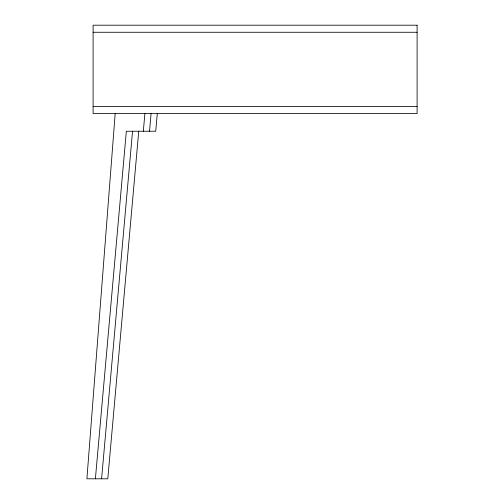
<?xml version="1.0" encoding="UTF-8"?>
<svg xmlns="http://www.w3.org/2000/svg" width="504" height="504" viewBox="0 0 504 504"><rect width="100%" height="100%" fill="white"/><g stroke="black" fill="none" stroke-linecap="round" stroke-linejoin="round"><path stroke-width="0.76" d="M115.189 113.564L86.902 478.8L107.787 478.8L138.745 131.235M95.388 478.8L126.347 131.235L155.723 131.235L157.292 113.564M101.588 478.8L132.546 131.235M143.319 131.235L144.894 113.564M149.518 131.235L151.093 113.564M93.101 32.269L417.098 32.269M93.101 106.495L417.098 106.495M417.098 25.2L93.101 25.2L93.101 113.564L417.098 113.564L417.098 25.2"/></g></svg>
